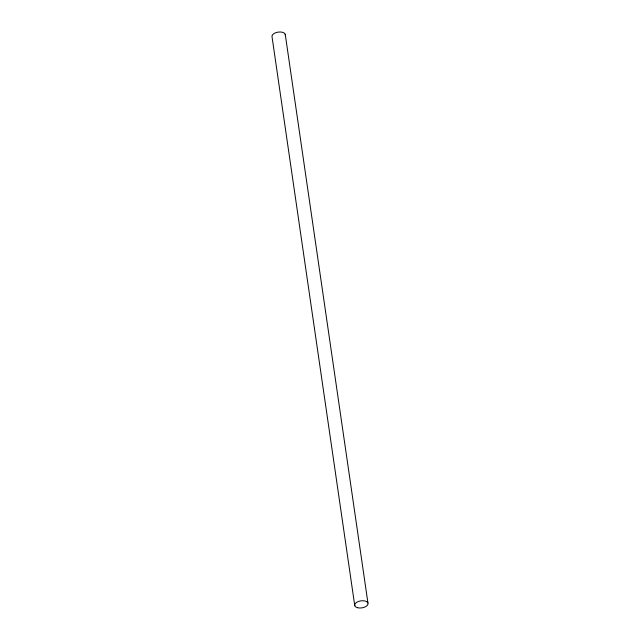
<?xml version="1.0" encoding="UTF-8"?>
<svg xmlns="http://www.w3.org/2000/svg" width="640" height="640" viewBox="0 0 640 640"><rect width="100%" height="100%" fill="white"/><g stroke="black" fill="none" stroke-linecap="round" stroke-linejoin="round"><path stroke-width="0.96" d="M285.232 34.272L367.944 603.024M354.768 605.728L272.056 36.976A6.76 3.552 -8.3 0 1 278.272 32.088A6.76 3.552 -8.3 0 1 285.336 35.192M357.576 607.728A6.76 3.552 -8.3 0 0 368.04 603.944A6.76 3.552 -8.3 0 0 358.448 601.456A6.76 3.552 -8.3 0 0 357.576 607.728"/></g></svg>
